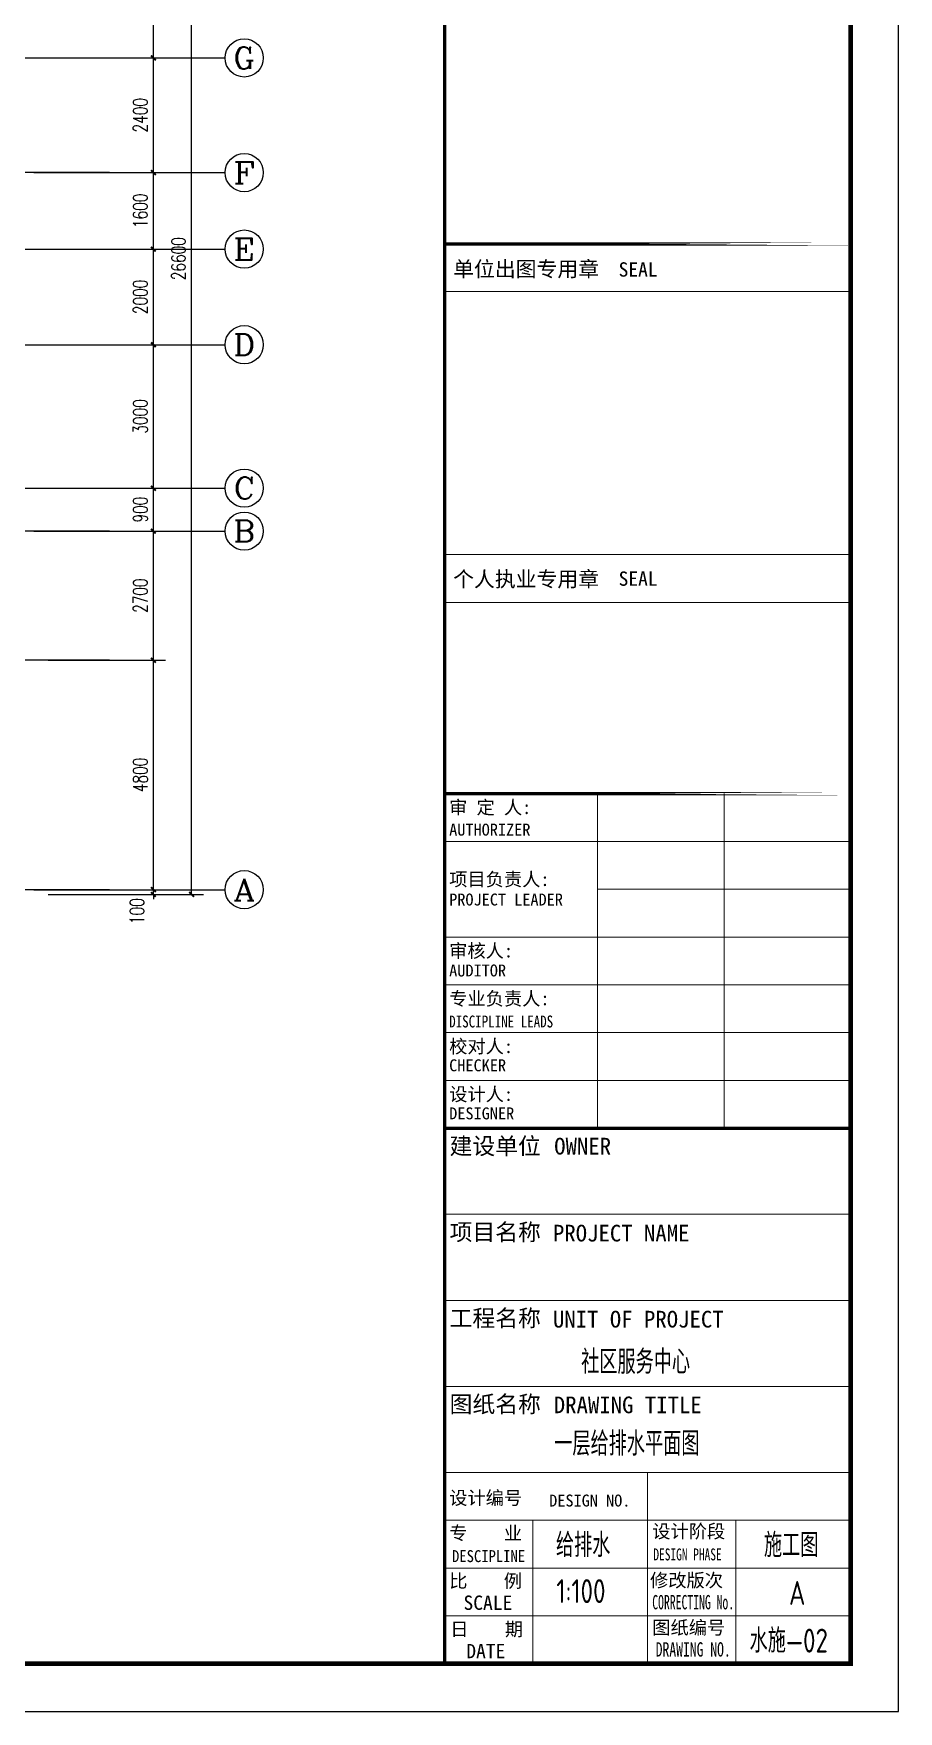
# Model space of a CAD drawing. Extents: x 888742 to 1277419, y 9079 to 622358.
# Drawn here: x 1105581 to 1123683, y 405242 to 440340 of the extents above; entities that cross this region are included whole.
import ezdxf
from ezdxf.enums import TextEntityAlignment as Align

# ---------------------------------------------------------------- set-up
doc = ezdxf.new("R2010")
doc.units = 0
doc.header["$LTSCALE"] = 1000
doc.header["$MEASUREMENT"] = 0
doc.linetypes.add('DOTE', pattern=[2.42, 2, -0.2, 0.02, -0.2])
for name, color, linetype in [('AXIS', 3, 'Continuous'), ('AXIS_TEXT', 7, 'Continuous'), ('DOTE', 14, 'DOTE'), ('PUB_TEXT', 7, 'Continuous'), ('PUB_TITLE', 4, 'Continuous'), ('sign', 2, 'Continuous'), ('TITLE-BLOCK-TEXT', 165, 'Continuous')]:
    doc.layers.add(name, color=color, linetype=linetype)
doc.layers.add('TITLE-BLOCK-BORDER', color=135, linetype='Continuous', lineweight=13)
doc.styles.add('_TCH_AXIS', font='COMPLEX', dxfattribs={"bigfont": 'GBCBIG'})
doc.styles.add('_TCH_DIM_T3', font='SIMPLEX', dxfattribs={"width": 0.705882, "bigfont": 'GBCBIG'})
doc.styles.add('COMPLEX', font='COMPLEX')
doc.styles.add('hnurban', font='TSSDENG', dxfattribs={"width": 0.8, "bigfont": 'TSSDCHN'})
doc.styles.add('黑体', font='')
doc.styles.get('黑体').set_extended_font_data('SimHei')
doc.dimstyles.new('_TCH_ARCH&&100', dxfattribs={"dimtxt": 297.5, "dimasz": 100, "dimexe": 250, "dimexo": 300, "dimgap": 126.25, "dimtad": 1, "dimdec": 0, "dimzin": 0, "dimdsep": 46, "dimtxsty": '_TCH_DIM_T3', "dimblk": 'ARCHTICK', "dimcen": 0.09, "dimclrt": 7, "dimazin": 2, "dimtfac": 1, "dimtdec": 0, "dimtix": 1, "dimtmove": 2, "dimatfit": 3, "dimldrblk": 'ARCHTICK', "dimfxl": 1, "dimtolj": 1, "dimtzin": 0, "dimarcsym": 0})

# ---------------------------------------------------------------- blocks, each defined once
blk = doc.blocks.new('1111')
at = {"layer": 'TITLE-BLOCK-BORDER'}
for p, q in [((1171219, 516438), (1171219, 555438)), ((1171219, 526738), (1162719, 526738)), ((1171219, 521238), (1162719, 521238)), ((1171219, 520238), (1162719, 520238)), ((1165919, 509238), (1165919, 516238)), ((1168569, 509238), (1168569, 516238)), ((1171219, 515238), (1162719, 515238)), ((1171219, 514238), (1165919, 514238)), ((1171219, 513238), (1162719, 513238)), ((1171219, 512238), (1162719, 512238)), ((1171219, 511238), (1162719, 511238)), ((1171219, 510238), (1162719, 510238)), ((1171219, 507438), (1162719, 507438)), ((1171219, 505638), (1162719, 505638)), ((1171219, 503838), (1162719, 503838)), ((1171219, 502038), (1162719, 502038)), ((1166969, 502038), (1166969, 498038)), ((1171219, 501038), (1162719, 501038)), ((1164569, 501038), (1164569, 498038)), ((1168819, 501038), (1168819, 498038)), ((1171219, 500038), (1162719, 500038)), ((1171219, 499038), (1162719, 499038))]:
    blk.add_line(p, q, dxfattribs=at)
at = {"layer": 'TITLE-BLOCK-BORDER', "const_width": 70}
for points in [[(1171219, 498038), (1171219, 555438), (1162719, 555438), (1162719, 498038), (1171219, 498038)], [(1171219, 527738), (1162719, 527738)], [(1171219, 527738), (1162719, 527738)], [(1171219, 516238), (1162719, 516238)]]:
    blk.add_lwpolyline(points, close=True, dxfattribs=at)
blk.add_lwpolyline([(1171219, 509238), (1162719, 509238)], dxfattribs=at)
at = {"layer": 'PUB_TEXT', "style": 'hnurban', "width": 0.8}
blk.add_text('社区服务中心', height=500, rotation=0, dxfattribs=at).set_placement((1166718, 504100), align=Align.CENTER)
for s, p in [('给排水', (1165050, 500268)), ('施工图', (1169403, 500268)), ('A', (1169928, 499268))]:
    blk.add_text(s, height=500, rotation=0, dxfattribs=at).set_placement(p)
at = {"layer": 'TITLE-BLOCK-TEXT', "style": '黑体'}
for s, height, p in [('单位出图专用章', 320, (1162899, 527052)), ('SEAL', 300, (1166362, 527052)), ('个人执业专用章', 320, (1162899, 520566)), ('SEAL', 300, (1166362, 520585)), ('审 定 人:', 280, (1162816, 515810)), ('AUTHORIZER', 250, (1162816, 515359)), ('项目负责人:', 280, (1162816, 514305)), ('PROJECT LEADER', 250, (1162816, 513897)), ('审核人:', 280, (1162816, 512810)), ('AUDITOR', 250, (1162816, 512413)), ('专业负责人:', 280, (1162816, 511810)), ('校对人:', 280, (1162816, 510810)), ('CHECKER', 250, (1162816, 510429)), ('设计人:', 280, (1162816, 509810)), ('DESIGNER', 250, (1162816, 509424)), ('建设单位', 350, (1162825, 508691)), ('OWNER', 350, (1165014, 508688)), ('项目名称', 350, (1162825, 506891)), ('PROJECT NAME', 350, (1164988, 506869)), ('工程名称', 350, (1162825, 505091)), ('UNIT OF PROJECT', 350, (1164988, 505069)), ('图纸名称', 350, (1162825, 503291)), ('DRAWING TITLE', 350, (1165006, 503276)), ('设计编号', 280, (1162816, 501366)), ('DESIGN NO.', 250, (1164909, 501325)), ('专    业', 280, (1162816, 500630)), ('设计阶段', 280, (1167066, 500666)), ('比    例', 280, (1162816, 499630)), ('修改版次', 280, (1167019, 499642)), ('SCALE', 300, (1163116, 499163)), ('日    期', 280, (1162838, 498619)), ('图纸编号', 280, (1167066, 498653)), ('DATE', 300, (1163175, 498151))]:
    blk.add_text(s, height=height, dxfattribs=at).set_placement(p)
for s, height, width, p in [('DISCIPLINE LEADS', 250, 0.8, (1162816, 511346)), ('DESCIPLINE', 250, 0.9, (1162875, 500162)), ('DESIGN PHASE', 250, 0.7, (1167090, 500198)), ('CORRECTING No.', 300, 0.6, (1167066, 499174)), ('DRAWING NO.', 300, 0.7, (1167138, 498186))]:
    blk.add_text(s, height=height, dxfattribs=dict(at, width=width)).set_placement(p)
blk = doc.blocks.new('_ArchTick')
at = {"color": 0, "linetype": 'ByBlock', "const_width": 0.4}
blk.add_lwpolyline([(-0.5, -0.5), (0.5, 0.5)], dxfattribs=at)
blk = doc.blocks.new('*D356')
at = {"layer": 'AXIS', "color": 0, "lineweight": -2, "transparency": 16777216}
for p, q in [((1105890, 422432), (1108340, 422432)), ((1105890, 422332), (1108340, 422332)), ((1108090, 422432), (1108090, 422532)), ((1108090, 422332), (1108090, 422432)), ((1108090, 422332), (1108090, 422232))]:
    blk.add_line(p, q, dxfattribs=at)
at = {"layer": 'Defpoints', "color": 0, "transparency": 16777216}
for p in [(1105590, 422432), (1105590, 422332), (1108090, 422432)]:
    blk.add_point(p, dxfattribs=at)
at = {"layer": 'AXIS', "color": 0, "lineweight": -2, "transparency": 16777216, "xscale": 100, "yscale": 100, "zscale": 100}
for p, rotation in [((1108090, 422432), 270), ((1108090, 422332), 90)]:
    blk.add_blockref('_ArchTick', p, dxfattribs=dict(at, rotation=rotation))
at = {"layer": 'AXIS', "color": 7, "transparency": 16777216, "insert": (1107745, 421982), "char_height": 297.5, "attachment_point": 5, "rotation": 90, "style": '_TCH_DIM_T3'}
blk.add_mtext('\\A1;100', dxfattribs=at)
blk = doc.blocks.new('*D357')
at = {"layer": 'AXIS', "color": 0, "lineweight": -2, "transparency": 16777216}
for p, q in [((1105890, 427232), (1108340, 427232)), ((1108090, 422432), (1108090, 427232)), ((1105890, 422432), (1108340, 422432))]:
    blk.add_line(p, q, dxfattribs=at)
at = {"layer": 'Defpoints', "color": 0, "transparency": 16777216}
for p in [(1105590, 427232), (1108090, 427232), (1105590, 422432)]:
    blk.add_point(p, dxfattribs=at)
at = {"layer": 'AXIS', "color": 0, "lineweight": -2, "transparency": 16777216, "xscale": 100, "yscale": 100, "zscale": 100}
for p, rotation in [((1108090, 427232), 90), ((1108090, 422432), 270)]:
    blk.add_blockref('_ArchTick', p, dxfattribs=dict(at, rotation=rotation))
at = {"layer": 'AXIS', "color": 7, "transparency": 16777216, "insert": (1107815, 424832), "char_height": 297.5, "attachment_point": 5, "rotation": 90, "style": '_TCH_DIM_T3'}
blk.add_mtext('\\A1;4800', dxfattribs=at)
blk = doc.blocks.new('*D358')
at = {"layer": 'AXIS', "color": 0, "lineweight": -2, "transparency": 16777216}
for p, q in [((1105890, 429932), (1108340, 429932)), ((1108090, 427232), (1108090, 429932)), ((1105890, 427232), (1108340, 427232))]:
    blk.add_line(p, q, dxfattribs=at)
at = {"layer": 'Defpoints', "color": 0, "transparency": 16777216}
for p in [(1105590, 429932), (1108090, 429932), (1105590, 427232)]:
    blk.add_point(p, dxfattribs=at)
at = {"layer": 'AXIS', "color": 0, "lineweight": -2, "transparency": 16777216, "xscale": 100, "yscale": 100, "zscale": 100}
for p, rotation in [((1108090, 429932), 90), ((1108090, 427232), 270)]:
    blk.add_blockref('_ArchTick', p, dxfattribs=dict(at, rotation=rotation))
at = {"layer": 'AXIS', "color": 7, "transparency": 16777216, "insert": (1107815, 428582), "char_height": 297.5, "attachment_point": 5, "rotation": 90, "style": '_TCH_DIM_T3'}
blk.add_mtext('\\A1;2700', dxfattribs=at)
blk = doc.blocks.new('*D359')
at = {"layer": 'AXIS', "color": 0, "lineweight": -2, "transparency": 16777216}
for p, q in [((1105890, 430831), (1108340, 430831)), ((1108090, 429932), (1108090, 430831)), ((1105890, 429932), (1108340, 429932))]:
    blk.add_line(p, q, dxfattribs=at)
at = {"layer": 'Defpoints', "color": 0, "transparency": 16777216}
for p in [(1105590, 430831), (1108090, 430831), (1105590, 429932)]:
    blk.add_point(p, dxfattribs=at)
at = {"layer": 'AXIS', "color": 0, "lineweight": -2, "transparency": 16777216, "xscale": 100, "yscale": 100, "zscale": 100}
for p, rotation in [((1108090, 430831), 90), ((1108090, 429932), 270)]:
    blk.add_blockref('_ArchTick', p, dxfattribs=dict(at, rotation=rotation))
at = {"layer": 'AXIS', "color": 7, "transparency": 16777216, "insert": (1107815, 430382), "char_height": 297.5, "attachment_point": 5, "rotation": 90, "style": '_TCH_DIM_T3'}
blk.add_mtext('\\A1;900', dxfattribs=at)
blk = doc.blocks.new('*D360')
at = {"layer": 'AXIS', "color": 0, "lineweight": -2, "transparency": 16777216}
for p, q in [((1105890, 433831), (1108340, 433831)), ((1108090, 430831), (1108090, 433831)), ((1105890, 430831), (1108340, 430831))]:
    blk.add_line(p, q, dxfattribs=at)
at = {"layer": 'Defpoints', "color": 0, "transparency": 16777216}
for p in [(1105590, 433831), (1108090, 433831), (1105590, 430831)]:
    blk.add_point(p, dxfattribs=at)
at = {"layer": 'AXIS', "color": 0, "lineweight": -2, "transparency": 16777216, "xscale": 100, "yscale": 100, "zscale": 100}
for p, rotation in [((1108090, 433831), 90), ((1108090, 430831), 270)]:
    blk.add_blockref('_ArchTick', p, dxfattribs=dict(at, rotation=rotation))
at = {"layer": 'AXIS', "color": 7, "transparency": 16777216, "insert": (1107815, 432331), "char_height": 297.5, "attachment_point": 5, "rotation": 90, "style": '_TCH_DIM_T3'}
blk.add_mtext('\\A1;3000', dxfattribs=at)
blk = doc.blocks.new('*D361')
at = {"layer": 'AXIS', "color": 0, "lineweight": -2, "transparency": 16777216}
for p, q in [((1105890, 435831), (1108340, 435831)), ((1108090, 433831), (1108090, 435831)), ((1105890, 433831), (1108340, 433831))]:
    blk.add_line(p, q, dxfattribs=at)
at = {"layer": 'Defpoints', "color": 0, "transparency": 16777216}
for p in [(1105590, 435831), (1108090, 435831), (1105590, 433831)]:
    blk.add_point(p, dxfattribs=at)
at = {"layer": 'AXIS', "color": 0, "lineweight": -2, "transparency": 16777216, "xscale": 100, "yscale": 100, "zscale": 100}
for p, rotation in [((1108090, 435831), 90), ((1108090, 433831), 270)]:
    blk.add_blockref('_ArchTick', p, dxfattribs=dict(at, rotation=rotation))
at = {"layer": 'AXIS', "color": 7, "transparency": 16777216, "insert": (1107815, 434831), "char_height": 297.5, "attachment_point": 5, "rotation": 90, "style": '_TCH_DIM_T3'}
blk.add_mtext('\\A1;2000', dxfattribs=at)
blk = doc.blocks.new('*D362')
at = {"layer": 'AXIS', "color": 0, "lineweight": -2, "transparency": 16777216}
for p, q in [((1105890, 437432), (1108340, 437432)), ((1108090, 435831), (1108090, 437432)), ((1105890, 435831), (1108340, 435831))]:
    blk.add_line(p, q, dxfattribs=at)
at = {"layer": 'Defpoints', "color": 0, "transparency": 16777216}
for p in [(1105590, 437432), (1108090, 437432), (1105590, 435831)]:
    blk.add_point(p, dxfattribs=at)
at = {"layer": 'AXIS', "color": 0, "lineweight": -2, "transparency": 16777216, "xscale": 100, "yscale": 100, "zscale": 100}
for p, rotation in [((1108090, 437432), 90), ((1108090, 435831), 270)]:
    blk.add_blockref('_ArchTick', p, dxfattribs=dict(at, rotation=rotation))
at = {"layer": 'AXIS', "color": 7, "transparency": 16777216, "insert": (1107815, 436632), "char_height": 297.5, "attachment_point": 5, "rotation": 90, "style": '_TCH_DIM_T3'}
blk.add_mtext('\\A1;1600', dxfattribs=at)
blk = doc.blocks.new('*D363')
at = {"layer": 'AXIS', "color": 0, "lineweight": -2, "transparency": 16777216}
for p, q in [((1105890, 439831), (1108340, 439831)), ((1108090, 437432), (1108090, 439831)), ((1105890, 437432), (1108340, 437432))]:
    blk.add_line(p, q, dxfattribs=at)
at = {"layer": 'Defpoints', "color": 0, "transparency": 16777216}
for p in [(1105590, 439831), (1108090, 439831), (1105590, 437432)]:
    blk.add_point(p, dxfattribs=at)
at = {"layer": 'AXIS', "color": 0, "lineweight": -2, "transparency": 16777216, "xscale": 100, "yscale": 100, "zscale": 100}
for p, rotation in [((1108090, 439831), 90), ((1108090, 437432), 270)]:
    blk.add_blockref('_ArchTick', p, dxfattribs=dict(at, rotation=rotation))
at = {"layer": 'AXIS', "color": 7, "transparency": 16777216, "insert": (1107815, 438632), "char_height": 297.5, "attachment_point": 5, "rotation": 90, "style": '_TCH_DIM_T3'}
blk.add_mtext('\\A1;2400', dxfattribs=at)
blk = doc.blocks.new('*D364')
at = {"layer": 'AXIS', "color": 0, "lineweight": -2, "transparency": 16777216}
for p, q in [((1105890, 442031), (1108340, 442031)), ((1108090, 439831), (1108090, 442031)), ((1105890, 439831), (1108340, 439831))]:
    blk.add_line(p, q, dxfattribs=at)
at = {"layer": 'Defpoints', "color": 0, "transparency": 16777216}
for p in [(1105590, 442031), (1108090, 442031), (1105590, 439831)]:
    blk.add_point(p, dxfattribs=at)
at = {"layer": 'AXIS', "color": 0, "lineweight": -2, "transparency": 16777216, "xscale": 100, "yscale": 100, "zscale": 100}
for p, rotation in [((1108090, 442031), 90), ((1108090, 439831), 270)]:
    blk.add_blockref('_ArchTick', p, dxfattribs=dict(at, rotation=rotation))
at = {"layer": 'AXIS', "color": 7, "transparency": 16777216, "insert": (1107815, 440931), "char_height": 297.5, "attachment_point": 5, "rotation": 90, "style": '_TCH_DIM_T3'}
blk.add_mtext('\\A1;2200', dxfattribs=at)
blk = doc.blocks.new('*D367')
at = {"layer": 'AXIS', "color": 0, "lineweight": -2, "transparency": 16777216}
for p, q in [((1105890, 448931), (1109140, 448931)), ((1108890, 422332), (1108890, 448931)), ((1105890, 422332), (1109140, 422332))]:
    blk.add_line(p, q, dxfattribs=at)
at = {"layer": 'Defpoints', "color": 0, "transparency": 16777216}
for p in [(1105590, 448931), (1108890, 448931), (1105590, 422332)]:
    blk.add_point(p, dxfattribs=at)
at = {"layer": 'AXIS', "color": 0, "lineweight": -2, "transparency": 16777216, "xscale": 100, "yscale": 100, "zscale": 100}
for p, rotation in [((1108890, 448931), 90), ((1108890, 422332), 270)]:
    blk.add_blockref('_ArchTick', p, dxfattribs=dict(at, rotation=rotation))
at = {"layer": 'AXIS', "color": 7, "transparency": 16777216, "insert": (1108615, 435632), "char_height": 297.5, "attachment_point": 5, "rotation": 90, "style": '_TCH_DIM_T3'}
blk.add_mtext('\\A1;26600', dxfattribs=at)
blk = doc.blocks.new('_AXISO')
blk.add_circle((0, 0), 0.5)
at = {"layer": 'AXIS_TEXT', "style": 'COMPLEX', "width": 1.041667}
blk.add_attdef('A', text='', height=0.56, dxfattribs=at).set_placement((-0.25, -0.28), (0.25, -0.28), align=Align.FIT)

msp = doc.modelspace()

# ---------------------------------------------------------------- linework, layer by layer
at = {"layer": 'AXIS'}
for p, q in [((1105589.7, 439831.4), (1109589.7, 439831.4)), ((1105589.7, 437431.9), (1109589.7, 437431.9)), ((1105589.7, 435831.4), (1109589.7, 435831.4)), ((1105589.7, 433831.4), (1109589.7, 433831.4)), ((1105589.7, 430831.4), (1109589.7, 430831.4)), ((1105589.7, 429931.9), (1109589.7, 429931.9)), ((1105589.7, 422431.9), (1109589.7, 422431.9))]:
    msp.add_line(p, q, dxfattribs=at)
at = {"layer": 'DOTE'}
for p, q in [((1047318.5, 439831.4, 0), (1107169.6, 439831.4)), ((1107169.6, 437431.9), (1096344, 437431.9)), ((1047318.5, 435831.4), (1107169.6, 435831.4)), ((1047318.5, 433831.4, 0), (1107169.6, 433831.4)), ((1047318.5, 430831.4, 0), (1107169.6, 430831.4)), ((1107169.6, 429931.9), (1096044, 429931.9)), ((1107169.6, 427231.9), (1093944, 427231.9, 0)), ((1107169.6, 422431.9, 0), (1098244.1, 422431.9, 0))]:
    msp.add_line(p, q, dxfattribs=at)
at = {"layer": 'PUB_TITLE'}
msp.add_lwpolyline([(1039583, 405241.8), (1123683, 405241.8), (1123683, 464641.8), (1039583, 464641.8)], close=True, dxfattribs=at)
at = {"layer": 'PUB_TITLE', "const_width": 100}
msp.add_lwpolyline([(1042083, 406241.8), (1122683, 406241.8), (1122683, 463641.8), (1042083, 463641.8)], close=True, dxfattribs=at)

# ---------------------------------------------------------------- block references
at = {"color": 1}
msp.add_blockref('1111', (-48536.2, -91796.5), dxfattribs=at)
at = {"layer": 'AXIS'}
ref = msp.add_blockref('_AXISO', (1109989.7, 439831.4), dxfattribs=dict(at, xscale=800, yscale=800, zscale=800))
ref.add_attrib('A', 'G', dxfattribs={"layer": 'AXIS_TEXT', "height": 452.5, "style": '_TCH_AXIS', "width": 1.166667}).set_placement((1109763.4, 439605.2), (1110216, 439605.2), align=Align.FIT)
ref = msp.add_blockref('_AXISO', (1109989.7, 437431.9), dxfattribs=dict(at, xscale=800, yscale=800, zscale=800))
ref.add_attrib('A', 'F', dxfattribs={"layer": 'AXIS_TEXT', "height": 452.5, "style": '_TCH_AXIS', "width": 1.3125}).set_placement((1109763.4, 437205.6), (1110216, 437205.6), align=Align.FIT)
ref = msp.add_blockref('_AXISO', (1109989.7, 435831.4), dxfattribs=dict(at, xscale=800, yscale=800, zscale=800))
ref.add_attrib('A', 'E', dxfattribs={"layer": 'AXIS_TEXT', "height": 452.5, "style": '_TCH_AXIS', "width": 1.3125}).set_placement((1109763.4, 435605.2), (1110216, 435605.2), align=Align.FIT)
ref = msp.add_blockref('_AXISO', (1109989.7, 433831.4), dxfattribs=dict(at, xscale=800, yscale=800, zscale=800))
ref.add_attrib('A', 'D', dxfattribs={"layer": 'AXIS_TEXT', "height": 452.5, "style": '_TCH_AXIS', "width": 1.235294}).set_placement((1109763.4, 433605.2), (1110216, 433605.2), align=Align.FIT)
ref = msp.add_blockref('_AXISO', (1109989.7, 430831.4), dxfattribs=dict(at, xscale=800, yscale=800, zscale=800))
ref.add_attrib('A', 'C', dxfattribs={"layer": 'AXIS_TEXT', "height": 452.5, "style": '_TCH_AXIS', "width": 1.4}).set_placement((1109763.4, 430605.2), (1110216, 430605.2), align=Align.FIT)
ref = msp.add_blockref('_AXISO', (1109989.7, 429931.9), dxfattribs=dict(at, xscale=800, yscale=800, zscale=800))
ref.add_attrib('A', 'B', dxfattribs={"layer": 'AXIS_TEXT', "height": 452.5, "style": '_TCH_AXIS', "width": 1.235294}).set_placement((1109763.4, 429705.6), (1110216, 429705.6), align=Align.FIT)
ref = msp.add_blockref('_AXISO', (1109989.7, 422431.9), dxfattribs=dict(at, xscale=800, yscale=800, zscale=800))
ref.add_attrib('A', 'A', dxfattribs={"layer": 'AXIS_TEXT', "height": 452.5, "style": '_TCH_AXIS', "width": 1.166667}).set_placement((1109763.4, 422205.6), (1110216, 422205.6), align=Align.FIT)

# ---------------------------------------------------------------- texts
at = {"layer": 'PUB_TEXT', "color": 1, "style": 'hnurban', "width": 0.8}
msp.add_text('一层给排水平面图', height=500, rotation=0, dxfattribs=at).set_placement((1117998.6, 410593.7), align=Align.CENTER)
msp.add_text('1:100', height=500, rotation=0, dxfattribs=at).set_placement((1116523.2, 407509.1))
at = {"layer": 'sign', "color": 1, "style": 'hnurban', "width": 0.8}
msp.add_text('水施—02', height=500, rotation=0, dxfattribs=at).set_placement((1120566.6, 406473.1))

# ---------------------------------------------------------------- dimensions: what is measured, and where the dimension line sits
at = {"layer": 'AXIS'}
for p1, p2, distance, picture, middle in [((1105589.694, 422331.8564), (1105589.694, 448931.447), -3300, '*D367', (1108614.694, 435631.6517)), ((1105589.7, 439831.4), (1105589.7, 442031.4), -2500, '*D364', (1107814.7, 440931.4)), ((1105589.694, 437431.8564), (1105589.694, 439831.4445), -2500, '*D363', (1107814.694, 438631.6505)), ((1105589.694, 435831.4444), (1105589.694, 437431.8564), -2500, '*D362', (1107814.694, 436631.6504)), ((1105589.7, 433831.4), (1105589.7, 435831.4), -2500, '*D361', (1107814.7, 434831.4)), ((1105589.7, 430831.4), (1105589.7, 433831.4), -2500, '*D360', (1107814.7, 432331.4)), ((1105589.694, 429931.8564), (1105589.694, 430831.4445), -2500, '*D359', (1107814.694, 430381.6504)), ((1105589.7, 427231.9), (1105589.7, 429931.9), -2500, '*D358', (1107814.7, 428581.9)), ((1105589.7, 422431.9), (1105589.7, 427231.9), -2500, '*D357', (1107814.7, 424831.9))]:
    dim = msp.add_aligned_dim(p1=p1, p2=p2, distance=distance, dimstyle='_TCH_ARCH&&100', dxfattribs=at)
    dim.commit()
    dim.dimension.update_dxf_attribs({"geometry": picture, "text_midpoint": middle})
dim = msp.add_linear_dim(base=(1108089.7, 422431.9), p1=(1105589.7, 422331.9), p2=(1105589.7, 422431.9), angle=90, dimstyle='_TCH_ARCH&&100', dxfattribs=at)
dim.commit()
dim.dimension.update_dxf_attribs({"geometry": '*D356', "text_midpoint": (1107744.7, 421981.9), "dimtype": 129})

doc.saveas('drawing.dxf')
